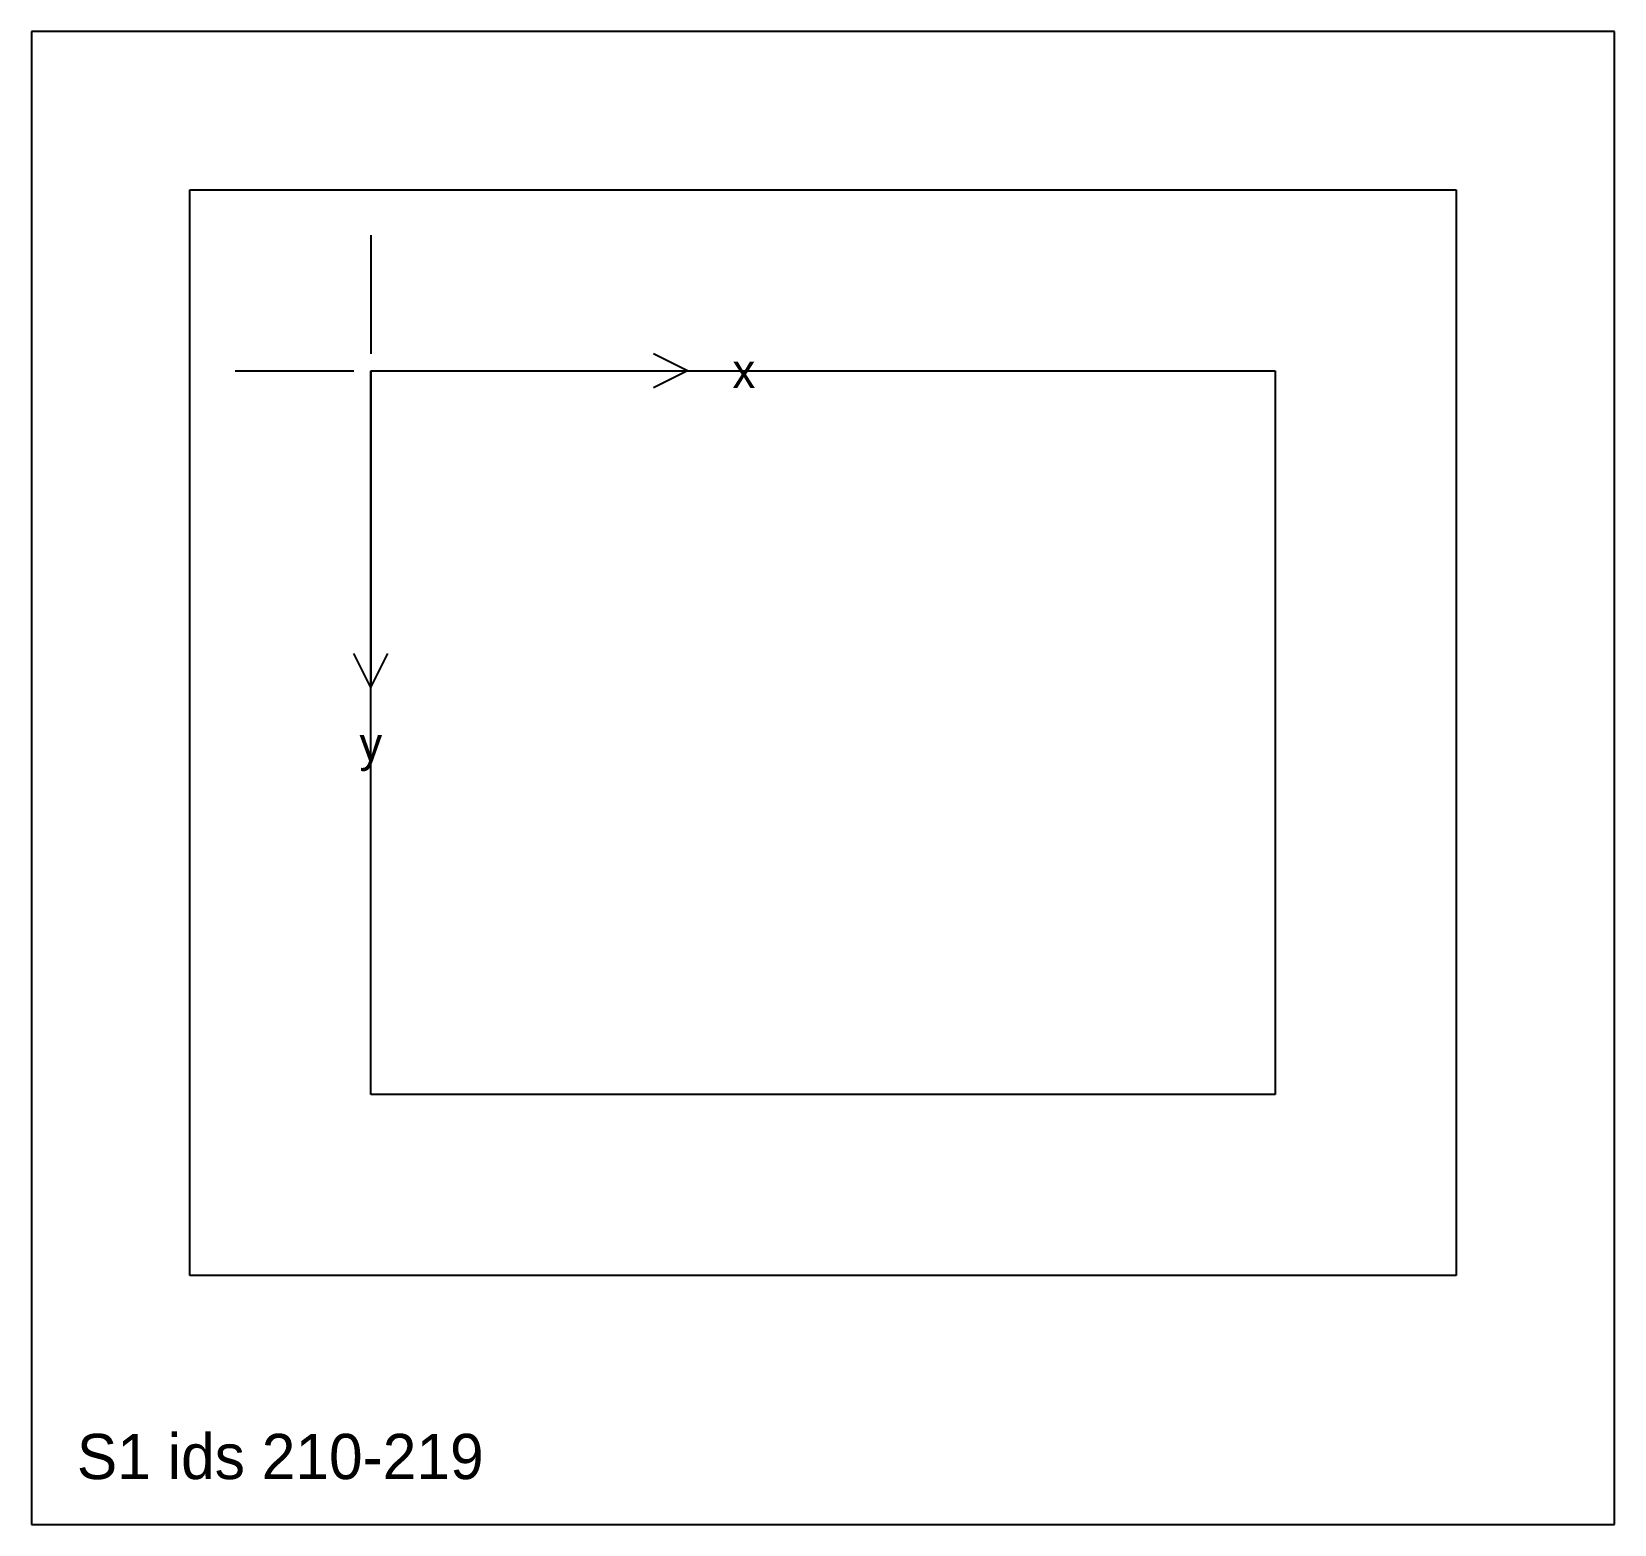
# Model space of a CAD drawing. Extents: x -70 to 70, y -66 to 66.
import ezdxf

# ---------------------------------------------------------------- set-up
doc = ezdxf.new("R2010")
doc.units = 0
doc.layers.add('CUT', color=1, linetype='CONTINUOUS')
doc.layers.add('ENGRAVE', color=5, linetype='CONTINUOUS')

msp = doc.modelspace()

# ---------------------------------------------------------------- linework, layer by layer
at = {"layer": 'CUT', "color": 1}
for p, q in [((70, 66), (-70, 66)), ((-70, 66), (-70, -66)), ((70, -66), (70, 66)), ((-70, -66), (70, -66))]:
    msp.add_line(p, q, dxfattribs=at)
at = {"layer": 'ENGRAVE', "color": 5}
for p, q in [((-56, 52), (56, 52)), ((-56, -44), (-56, 52)), ((56, 52), (56, -44)), ((-40, 48), (-40, 37.5)), ((-12, 36), (-15, 37.5)), ((-52, 36), (-41.5, 36)), ((-40, 36), (40, 36)), ((-40, -28), (-40, 36)), ((-40, 36), (-12, 36)), ((-40, 36), (-40, 8)), ((-12, 36), (-15, 34.5)), ((40, 36), (40, -28)), ((-40, 8), (-41.5, 11)), ((-40, 8), (-38.5, 11)), ((40, -28), (-40, -28)), ((56, -44), (-56, -44))]:
    msp.add_line(p, q, dxfattribs=at)

# ---------------------------------------------------------------- texts
for s, height, p in [('x', 3, (-8, 34.5)), ('y', 3, (-41, 1.5)), ('S1 ids 210-219', 4, (-66, -62))]:
    msp.add_text(s, height=height, dxfattribs=at).set_placement(p)

doc.saveas('drawing.dxf')
